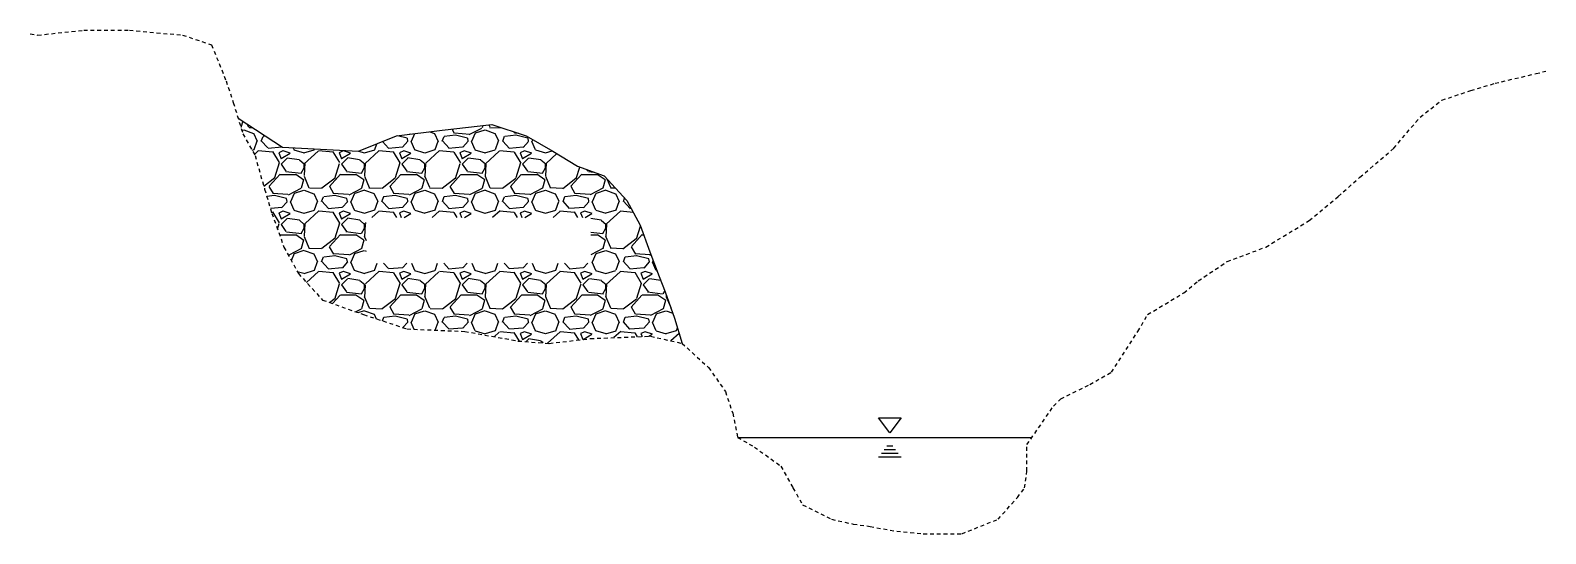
# Model space of a CAD drawing. Header units: feet. Extents: x 420.9 to 471.2, y 615 to 631.7.
import ezdxf

# ---------------------------------------------------------------- set-up
doc = ezdxf.new("R2010")
doc.units = ezdxf.units.FT
doc.header["$MEASUREMENT"] = 0
doc.linetypes.add('HIDDEN', pattern=[0.375, 0.25, -0.125])
doc.layers.add('water', color=5, linetype='Continuous')

msp = doc.modelspace()

# ---------------------------------------------------------------- hatches: boundary and pattern name
h = msp.add_hatch()
h.set_pattern_fill('GRAVEL', color=3, scale=2, style=0)
h.set_pattern_definition([(228.0128, (1.44, 2), (-15.999996464, -18.000002683), [0.269072, -26.638176]), (184.9697, (1.26, 1.8), (24.000002103, 1.999982614), [0.461736, -45.71185]), (132.5104, (0.8, 1.76), (19.999981437, -22.000017348), [0.325576, -32.232064]), (267.2737, (0.02, 1.26), (1.999992035, 40.00000059), [0.420476, -41.627116]), (292.8337, (0, 0.84), (-10.000019811, 23.999992824), [0.41231, -40.818746]), (357.2737, (0.16, 0.46), (-40.00000059, 1.999992035), [0.420476, -41.627116]), (37.6942, (0.58, 0.44), (-26.000014691, -19.99998081), [0.556058, -55.049698]), (72.2553, (1.02, 0.78), (14.0000215254, 43.9999924625), [0.524976, -51.972642]), (121.4296, (1.18, 1.28), (-16.000016468, 25.999990073), [0.4219, -41.768146]), (175.2364, (0.96, 1.64), (22.000001893, -1.999983065), [0.481664, -23.601526]), (222.3974, (0.48, 1.68), (-24.000014702, -21.999984164), [0.622896, -61.66675]), (138.8141, (2, 1.24), (-14.000005894, 11.999994627), [0.212602, -21.047688]), (171.4692, (1.84, 1.38), (25.99999657, -4.00001582), [0.404474, -40.043022]), (225, (1.44, 1.44), (-2e-16, -2.0000006), [0.282842, -2.545584]), (203.1986, (1.3, 1.68), (9.99999946, 4.00000265), [0.152316, -15.07923]), (291.8014, (1.16, 1.62), (-1.99999982, 6.00000055), [0.215406, -10.554924]), (30.9638, (1.24, 1.42), (5.99999604, 4.00000497), [0.349858, -11.312046]), (161.5651, (1.54, 1.6), (4.00000087, -1.9999968), [0.252982, -6.071574]), (16.3895, (0, 1.62), (20.000004397, 5.99998542), [0.3544, -35.08569]), (70.3462, (0.34, 1.72), (-7.999990495, -22.000004271), [0.297322, -29.434816]), (293.1986, (1.54, 2), (-4.00000265, 9.99999946), [0.30463, -14.926916]), (343.6105, (1.66, 1.72), (-20.000004397, 5.99998542), [0.3544, -35.08569]), (339.444, (0, 0.38), (-10.00000369, 3.99999199), [0.34176, -16.746248]), (294.7751, (0.32, 0.26), (-9.999984378, 22.000006844), [0.286356, -28.349286]), (66.8014, (1.56, 0), (4.00000265, 9.99999946), [0.30463, -14.926916]), (17.354, (1.68, 0.28), (-26.000004038, -7.999989005), [0.335262, -33.190848]), (69.444, (0.58, 0), (-3.99999199, -10.00000369), [0.17088, -16.917128]), (101.3099, (1.44, 0), (-1.99999526, 8.0000015), [0.10198, -10.096058]), (165.9638, (1.42, 0.1), (6.0000011, -1.9999961), [0.41231, -7.8339]), (186.009, (1.02, 0.2), (19.999999502, 1.999998635), [0.3821, -37.827846]), (303.6901, (1.24, 1.24), (-2.00000267, 3.9999991), [0.288444, -6.922658]), (353.1572, (1.4, 1), (33.999998731, -4.000015996), [0.503588, -49.855126]), (60.9454, (1.9, 0.94), (-8.000000054, -14.00000077), [0.205912, -20.385348]), (90, (2, 1.12), (-2, 2), [0.12, -1.88]), (120.2564, (0.98, 0.26), (7.999989774, -14.000004912), [0.277848, -27.50704]), (48.0128, (0.84, 0.5), (15.999996464, 18.000002683), [0.538144, -26.369104]), (0, (1.2, 0.9), (2, 2), [0.52, -1.48]), (325.3048, (1.72, 0.9), (-19.999988518, 14.00001722), [0.316228, -31.306548]), (254.0546, (1.98, 0.72), (-1.99999978, -8.00000025), [0.291204, -14.269016]), (207.646, (1.9, 0.44), (-37.999991614, -20.000015426), [0.47413, -46.938948]), (175.4261, (1.48, 0.22), (-26.000001117, 1.999989602), [0.501598, -49.658148])])
h.paths.add_polyline_path([(441.784, 623.526), (441.468, 624.346), (441.153, 625.228), (440.711, 626.047), (439.954, 626.867), (439.071, 627.182), (438.251, 627.686), (437.367, 628.19), (436.232, 628.569), (434.591, 628.38), (433.077, 628.19), (431.815, 627.686), (429.291, 627.812), (427.825, 628.775), (427.985, 628.256), (428.385, 627.537), (428.705, 626.419), (428.945, 625.62), (429.344, 624.502), (429.824, 623.623), (430.624, 622.745), (431.983, 622.265), (433.422, 621.786), (435.341, 621.706), (437.1, 621.387), (438.139, 621.307), (439.498, 621.467), (441.497, 621.547), (442.536, 621.307), (442.289, 622.139), (441.973, 623.022)])
h.paths.add_polyline_path([(439.513, 623.967), (432.068, 623.967), (432.068, 625.48), (439.513, 625.48)], flags=16)

# ---------------------------------------------------------------- linework, layer by layer
at = {"linetype": 'HIDDEN', "ltscale": 0.5}
msp.add_lwpolyline([(420.938, 631.576), (421.19, 631.531), (422.709, 631.691), (424.228, 631.691), (425.987, 631.531), (426.946, 631.211), (427.426, 630.013), (427.666, 629.294), (427.985, 628.256), (428.385, 627.537), (428.705, 626.419), (428.945, 625.62), (429.344, 624.502), (429.824, 623.623), (430.624, 622.745), (431.983, 622.265), (433.422, 621.786), (435.341, 621.706), (437.1, 621.387), (438.139, 621.307), (439.498, 621.467), (441.497, 621.547), (442.536, 621.307), (443.416, 620.508), (443.975, 619.71), (444.215, 618.991), (444.375, 618.192), (444.935, 617.872), (445.814, 617.233), (446.214, 616.515), (446.534, 615.956), (447.493, 615.476), (448.213, 615.317), (448.772, 615.237), (449.652, 615.077), (450.531, 614.997), (451.811, 614.997), (453.01, 615.476), (453.649, 616.195), (453.889, 616.515), (453.969, 617.074), (453.969, 617.952), (454.849, 619.23), (455.089, 619.47), (456.048, 619.949), (456.768, 620.349), (457.647, 621.706), (457.967, 622.265), (459.166, 622.984), (459.646, 623.384), (460.605, 624.023), (461.884, 624.502), (463.323, 625.381), (464.283, 626.179), (465.002, 626.818), (466.122, 627.777), (467.001, 628.815), (467.721, 629.374), (468.68, 629.694), (469.48, 629.933), (470.839, 630.253), (471.159, 630.333)], dxfattribs=at)
at = {"color": 3}
msp.add_lwpolyline([(427.825, 628.775), (429.291, 627.812), (431.815, 627.686), (433.077, 628.19), (434.591, 628.38), (436.232, 628.569), (437.367, 628.19), (438.251, 627.686), (439.071, 627.182), (439.954, 626.867), (440.711, 626.047), (441.153, 625.228), (441.468, 624.346), (441.784, 623.526), (441.973, 623.022), (442.289, 622.139), (442.536, 621.307)], dxfattribs=at)
at = {"layer": 'water', "color": 5}
msp.add_line((444.375, 618.192), (454.134, 618.192), dxfattribs=at)
at = {"layer": 'water'}
for p, q in [((449.236, 617.791), (449.614, 617.791)), ((449.329, 617.913), (449.522, 617.913)), ((449.047, 617.542), (449.803, 617.542)), ((449.146, 617.672), (449.704, 617.672))]:
    msp.add_line(p, q, dxfattribs=at)
msp.add_lwpolyline([(449.047, 618.842), (449.803, 618.842), (449.425, 618.344), (449.047, 618.842)], dxfattribs=at)

doc.saveas('drawing.dxf')
